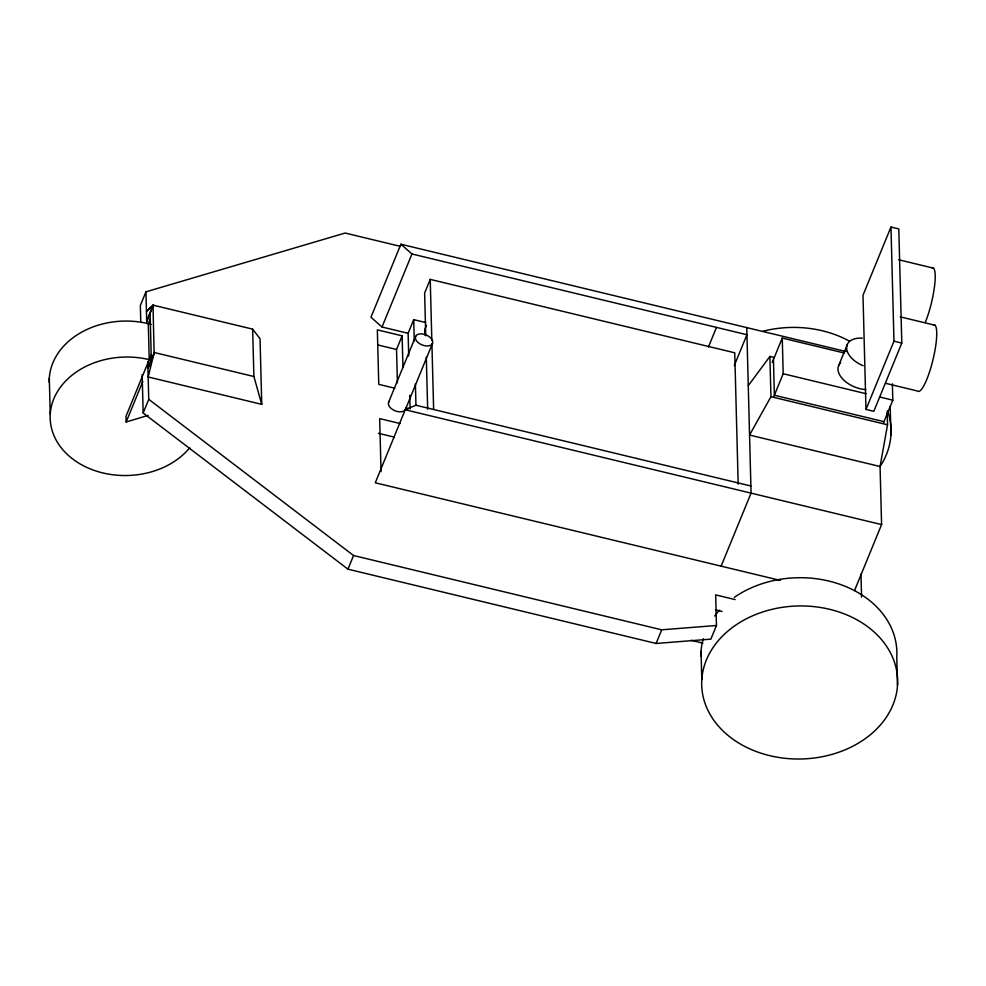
<?xml version="1.0" encoding="UTF-8"?>
<svg xmlns="http://www.w3.org/2000/svg" width="986" height="986" viewBox="0 0 986 986"><rect width="100%" height="100%" fill="white"/><g stroke="black" fill="none" stroke-linecap="round" stroke-linejoin="round"><path stroke-width="1.48" d="M854.517 590.589L881.583 524.589L880.067 466.514L887.536 424.781L887.178 411.372M261.746 404.359L253.895 376.516L154.223 352.495L148.171 376.972L261.746 404.359L260.033 338.716L252.65 329.139L152.99 305.118L146.446 311.342L153.372 305.204L146.667 321.572M400.464 246.377L345.125 233.041L145.94 291.831L140.345 305.487L140.788 322.373M150.254 318.897L148.294 323.679L149.231 359.644A75.86 59.246 -1.5 0 0 56.091 394.006A75.86 59.246 -1.5 0 0 90.589 469.04A75.86 59.246 -1.5 0 0 189.743 447.755M151.191 354.861L125.998 416.277L126.159 421.996L148.122 415.377M147.925 367.84L154.223 352.495M126.159 421.996L142.76 381.508M148.479 367.544L154.136 353.74L152.99 305.118L147.087 320.561M735.125 599.587L715.663 594.891L716.465 625.494L710.857 639.138L656.097 643.464L347.959 569.181L143.155 412.986L148.75 399.33L147.764 361.726M846.099 351.558L400.908 244.232L370.958 317.245L382.013 327.007L408.118 333.305L408.709 355.983M382.013 327.007L411.963 253.981L400.908 244.232M397.407 382.79L396.532 349.475L402.128 335.832L377.342 329.854L378.76 384.355L394.807 388.225M408.118 333.305L413.713 319.649L425.656 322.533M738.181 484.188L734.743 352.803L430.229 279.383L424.633 293.039L425.755 335.819M388.607 402.276L415.611 336.423M426.507 325.207L424.781 329.41L424.929 335.117M750.888 485.999L415.919 405.246L405.234 409.757L375.284 482.783L780.32 580.421M405.492 409.289L432.497 343.424A9.145 5.398 22.3 0 0 421.663 333.872A9.145 5.398 22.3 0 0 418.015 342.475A9.145 5.398 22.3 0 0 432.497 343.424M347.959 569.181L353.555 555.525L148.75 399.33M708.416 347.06L716.477 327.401M734.262 365.633L746.932 334.735L411.963 253.981M656.097 643.464L661.692 629.808L716.465 625.494M772.272 362.392L782.255 338.062L844.472 353.062M773.837 396.532L783.192 373.731L782.255 338.062M721.123 566.149L751.073 493.123L746.747 327.599M890.974 227.039L862.984 295.282L865.979 409.436L873.806 411.322L901.796 343.079L898.801 228.925L890.974 227.039L893.969 341.193L865.979 409.436M838.618 365.707L847.294 344.545M883.468 422.957L892.811 400.168L892.379 383.813M774.38 357.511L769.893 356.439L770.953 396.68L749.557 435.048L880.067 466.514M748.263 385.674L769.893 356.439M898.714 259.774L933.52 268.155M900.218 316.851L935.011 325.232M893.969 341.193L901.796 343.079M885.49 383.283L917.399 390.974A34.276 6.976 -76.4 0 0 933.039 359.508A34.276 6.976 -76.4 0 0 933.224 324.875M783.192 373.731L866.152 393.734M879.475 396.951L892.811 400.168M883.998 421.663L774.367 395.238L773.443 359.557M770.953 396.68L887.536 424.781M377.576 344.903L396.532 349.475M408.648 408.574L405.751 407.884A9.145 5.398 22.3 0 1 394.942 410.755A9.145 5.398 22.3 0 1 389.433 401.117M405.234 409.757L881.583 524.589M400.082 423.524L379.659 418.606L381.052 471.604M378.439 433.31L394.486 437.18M716.046 609.977L722.035 611.431M353.555 555.525L661.692 629.808M690.976 640.271L702.907 643.155M890.21 406.725L890.95 434.974M897.506 685.258A97.984 76.514 -1.5 0 0 754.919 614.845A97.984 76.514 -1.5 0 0 746.538 747.326A97.984 76.514 -1.5 0 0 897.506 685.258L896.767 657.009A97.984 76.514 -1.5 0 0 841.551 584.895A97.984 76.514 -1.5 0 0 734.336 597.343M860.963 574.086L861.567 597.122M701.058 651.438L701.798 679.699M430.229 279.383L431.831 340.503M431.905 343.559L433.63 409.252M426.309 357.203L427.665 409.153M413.713 319.649L414.28 341.045M415.389 383.825L415.956 405.209M409.745 395.312L410.102 408.931M402.128 335.832L402.966 367.63M252.65 329.139L253.895 376.516M150.106 313.191L151.339 360.568M145.94 291.831L146.766 323.531M142.157 374.594L143.155 412.986M49.3 378.168L50.237 414.132M49.226 382.383A75.86 59.246 -1.5 0 1 151.166 324.419M700.947 656.047A97.984 76.514 -1.5 0 1 703.252 638.657M714.677 616.004A97.984 76.514 -1.5 0 1 719.472 610.248M887.573 410.952A97.984 76.514 -1.5 0 1 880.843 465.33M762.979 331.234A97.984 76.514 -1.5 0 1 849.439 341.156M863.132 365.732A22.851 13.496 22.3 0 1 846.641 348.058A22.851 13.496 22.3 0 1 862.405 338.161M865.708 389.606A22.851 13.496 22.3 0 1 842.685 378.981A22.851 13.496 22.3 0 1 840.701 362.786M931.733 267.798A34.276 6.976 -76.4 0 1 934.617 285.57A34.276 6.976 -76.4 0 1 925.275 322.434"/></g></svg>
